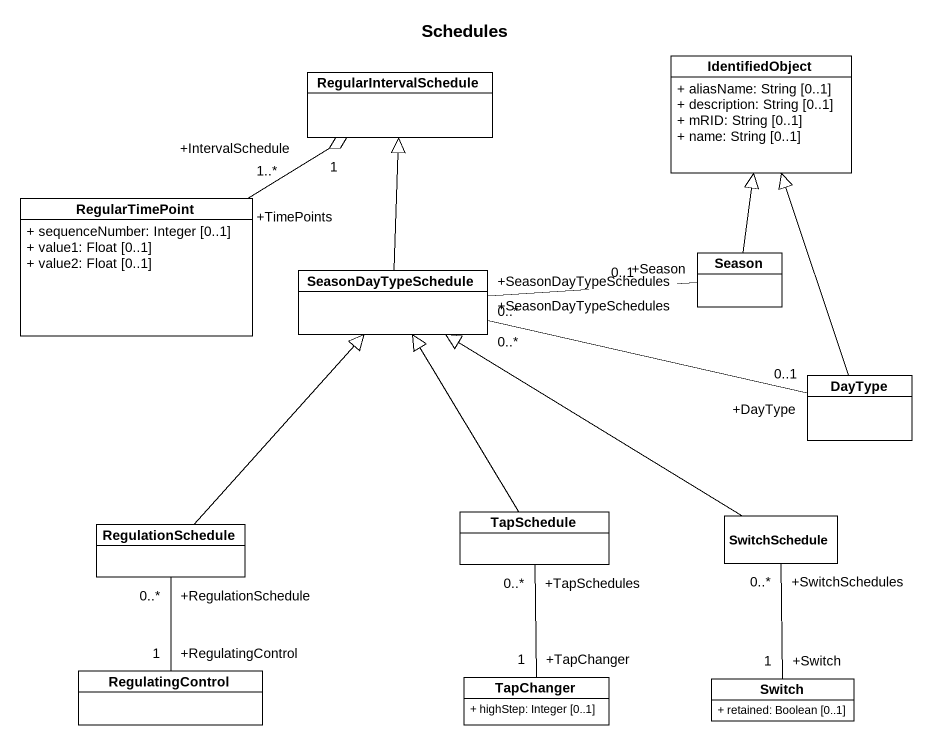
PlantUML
@startuml
title Schedules
hide circle
hide empty members
skinparam classAttributeIconSize 0
class IdentifiedObject {
  + aliasName: String [0..1]
  + description: String [0..1]
  + mRID: String [0..1]
  + name: String [0..1]
}
class RegularIntervalSchedule
class RegularTimePoint {
  + sequenceNumber: Integer [0..1]
  + value1: Float [0..1]
  + value2: Float [0..1]
}
class SeasonDayTypeSchedule
class Season
class DayType
class TapSchedule
class RegulationSchedule
class SwitchSchedule
class RegulatingControl
class TapChanger {
  + highStep: Integer [0..1]
}
class Switch {
  + retained: Boolean [0..1]
}
RegularIntervalSchedule "+IntervalSchedule\n1" o-- "+TimePoints\n1..*" RegularTimePoint
SeasonDayTypeSchedule -up-|> RegularIntervalSchedule
Season -up-|> IdentifiedObject
Season "+Season\n0..1" -left- "+SeasonDayTypeSchedules\n0..*" SeasonDayTypeSchedule
DayType -up-|> IdentifiedObject
DayType "+DayType\n0..1" -left- "+SeasonDayTypeSchedules\n0..*" SeasonDayTypeSchedule
TapSchedule -up-|> SeasonDayTypeSchedule
TapSchedule "+TapSchedules\n0..*" -- "+TapChanger\n1" TapChanger
RegulationSchedule -up-|> SeasonDayTypeSchedule
RegulationSchedule "+RegulationSchedule\n0..*" -- "+RegulatingControl\n1" RegulatingControl
SwitchSchedule -up-|> SeasonDayTypeSchedule
Switch "+Switch\n1" -up- "+SwitchSchedules\n0..*" SwitchSchedule
@enduml
